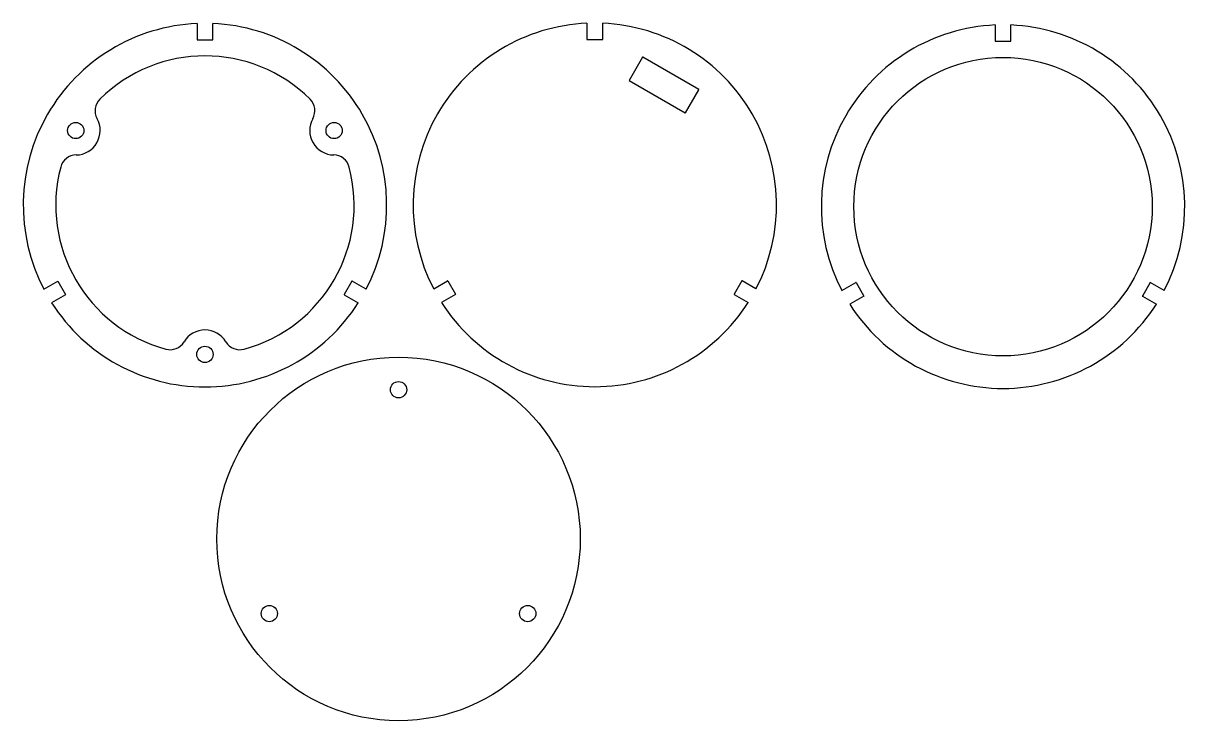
# Model space of a CAD drawing. Extents: x 7 to 221, y 15 to 143.
import ezdxf

# ---------------------------------------------------------------- set-up
doc = ezdxf.new("R2010")
doc.units = 0
doc.layers.get('0').update_dxf_attribs({"linetype": 'CONTINUOUS'})

msp = doc.modelspace()

# ---------------------------------------------------------------- linework, layer by layer
at = {"color": 7, "ltscale": 0.074215}
for p, q in [((39.034042, 143.347229), (39.034042, 140.378632)), ((41.934044, 140.378632), (41.934044, 143.347229)), ((110.907471, 143.395966), (110.907471, 140.427368)), ((113.807465, 140.427368), (113.807465, 143.395966)), ((186.159622, 143.073334), (186.159622, 140.104736)), ((189.059616, 140.104736), (189.059616, 143.073334)), ((10.774382, 94.400055), (13.345268, 95.884361)), ((70.193703, 94.400055), (67.622818, 95.884361)), ((82.647804, 94.448807), (85.218689, 95.933105)), ((142.067123, 94.448807), (139.496246, 95.933105)), ((157.899963, 94.126175), (160.47084, 95.610474)), ((217.319275, 94.126175), (214.748398, 95.610474)), ((14.795269, 93.372887), (12.22438, 91.88858)), ((66.172821, 93.372887), (68.743706, 91.88858)), ((86.668694, 93.421631), (84.097809, 91.937332)), ((138.046234, 93.421631), (140.617126, 91.937332)), ((161.920837, 93.098999), (159.34996, 91.6147)), ((213.298401, 93.098999), (215.869278, 91.6147))]:
    msp.add_line(p, q, dxfattribs=at)
at = {"color": 7, "ltscale": 0.07125}
for p, q in [((39.059044, 140.353622), (41.909042, 140.353622)), ((110.932465, 140.402374), (113.782471, 140.402374)), ((186.184616, 140.079742), (189.034622, 140.079742)), ((13.379419, 95.875214), (14.804419, 93.407036)), ((67.588669, 95.875214), (66.163666, 93.407036)), ((85.252846, 95.92395), (86.677841, 93.45578)), ((139.462097, 95.92395), (138.037094, 93.45578)), ((160.50499, 95.601318), (161.929993, 93.133148)), ((214.714249, 95.601318), (213.289246, 93.133148))]:
    msp.add_line(p, q, dxfattribs=at)
at = {"color": 7, "ltscale": 0.12375}
for p, q in [((121.148819, 137.154434), (118.673813, 132.867599)), ((129.066116, 126.867599), (131.541122, 131.154434))]:
    msp.add_line(p, q, dxfattribs=at)
at = {"color": 7, "ltscale": 0.29875}
for p, q in [((131.531967, 131.188583), (121.182968, 137.163574)), ((118.682968, 132.83345), (129.031967, 126.858452))]:
    msp.add_line(p, q, dxfattribs=at)
at = {"color": 7}
for centre, radius in [((187.609619, 109.604736), 27.5), ((16.668344, 123.628624), 1.5), ((64.299744, 123.628624), 1.5), ((40.484043, 82.378624), 1.5), ((76.172363, 48.369682), 33.5), ((76.172363, 75.869682), 1.5), ((52.356667, 34.619682), 1.5), ((99.98806, 34.619682), 1.5)]:
    msp.add_circle(centre, radius, dxfattribs=at)
for centre, radius, start, end in [((40.484043, 109.878624), 33.5, 92.480741, 207.519261), ((40.484043, 109.878624), 33.5, 332.48074, 87.519267), ((112.357468, 109.927368), 33.5, 92.480741, 207.519261), ((112.357468, 109.927368), 33.5, 332.48074, 87.519267), ((187.609619, 109.604736), 33.5, 92.480741, 207.519261), ((187.609619, 109.604736), 33.5, 332.48074, 87.519267), ((39.059044, 140.378632), 0.025, 180.000005, 270.000001), ((41.909042, 140.378632), 0.025, 270.000001, 0.00001), ((110.932465, 140.427368), 0.025, 180.000005, 270.000001), ((113.782471, 140.427368), 0.025, 270.000001, 0.00001), ((186.184616, 140.104736), 0.025, 180.000005, 270.000001), ((189.034622, 140.104736), 0.025, 270.000001, 0.00001), ((40.484043, 109.878624), 27.5, 45.217787, 134.782213), ((121.170464, 137.141937), 0.025, 60.000003, 149.999997), ((118.695465, 132.855103), 0.025, 149.999997, 240.000006), ((131.51947, 131.166931), 0.025, 329.999989, 59.999997), ((23.225903, 127.268463), 3, 134.782213, 209.032927), ((57.742184, 127.268463), 3, 330.967089, 45.217773), ((129.044464, 126.880104), 0.025, 240.000006, 329.999989), ((16.668344, 123.628624), 4.5, 270.967074, 29.032931), ((64.299744, 123.628624), 4.5, 150.967084, 269.032928), ((16.79493, 116.129692), 3, 90.967075, 165.217781), ((64.173157, 116.129692), 3, 14.782215, 89.032923), ((40.484043, 109.878624), 27.5, 165.217781, 254.782202), ((40.484043, 109.878624), 27.5, 285.217771, 14.782206), ((13.357769, 95.862709), 0.025, 30, 120.000003), ((67.610321, 95.862709), 0.025, 60.000003, 149.999997), ((85.231194, 95.911453), 0.025, 30, 120.000003), ((139.483734, 95.911453), 0.025, 60.000003, 149.999997), ((160.483337, 95.588821), 0.025, 30, 120.000003), ((214.735901, 95.588821), 0.025, 60.000003, 149.999997), ((14.782768, 93.394539), 0.025, 299.999994, 30.000003), ((66.185318, 93.394539), 0.025, 149.999997, 240.000006), ((86.656189, 93.443283), 0.025, 299.999994, 30.000003), ((138.058746, 93.443283), 0.025, 149.999997, 240.000006), ((161.90834, 93.120651), 0.025, 299.999994, 30.000003), ((213.310898, 93.120651), 0.025, 149.999997, 240.000006), ((40.484043, 109.878624), 33.5, 212.480738, 327.519262), ((112.357468, 109.927368), 33.5, 212.480738, 327.519262), ((187.609619, 109.604736), 33.5, 212.480738, 327.519262), ((40.484043, 82.378624), 4.5, 30.967076, 149.032924), ((34.05307, 86.237717), 3, 254.782202, 329.032916), ((46.915016, 86.237717), 3, 210.967072, 285.217771)]:
    msp.add_arc(centre, radius, start, end, dxfattribs=at)

doc.saveas('drawing.dxf')
